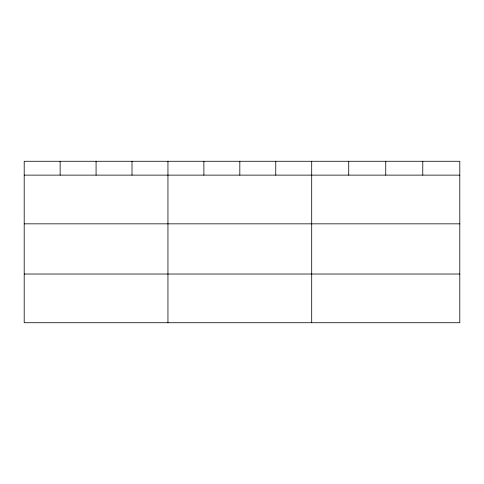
<?xml version="1.0" encoding="UTF-8"?>
<svg xmlns="http://www.w3.org/2000/svg" width="484" height="484" viewBox="0 0 484 484"><rect width="100%" height="100%" fill="white"/><g stroke="black" fill="none" stroke-linecap="round" stroke-linejoin="round"><path stroke-width="0.73" d="M459.8 175.129L459.8 322.725L24.2 322.725L24.2 161.275L459.8 161.275L459.8 175.129L24.2 175.129M24.2 223.838L459.8 223.838M24.2 274.017L459.8 274.017M422.774 161.275L422.774 175.129M385.748 161.275L385.748 175.129M348.722 161.275L348.722 175.129M311.696 161.275L311.696 322.725M275.759 161.275L275.759 175.129M239.822 161.275L239.822 175.129M203.885 161.275L203.885 175.129M167.948 161.275L167.948 322.725M132.011 161.275L132.011 175.129M96.074 161.275L96.074 175.129M60.137 161.275L60.137 175.129"/></g></svg>
